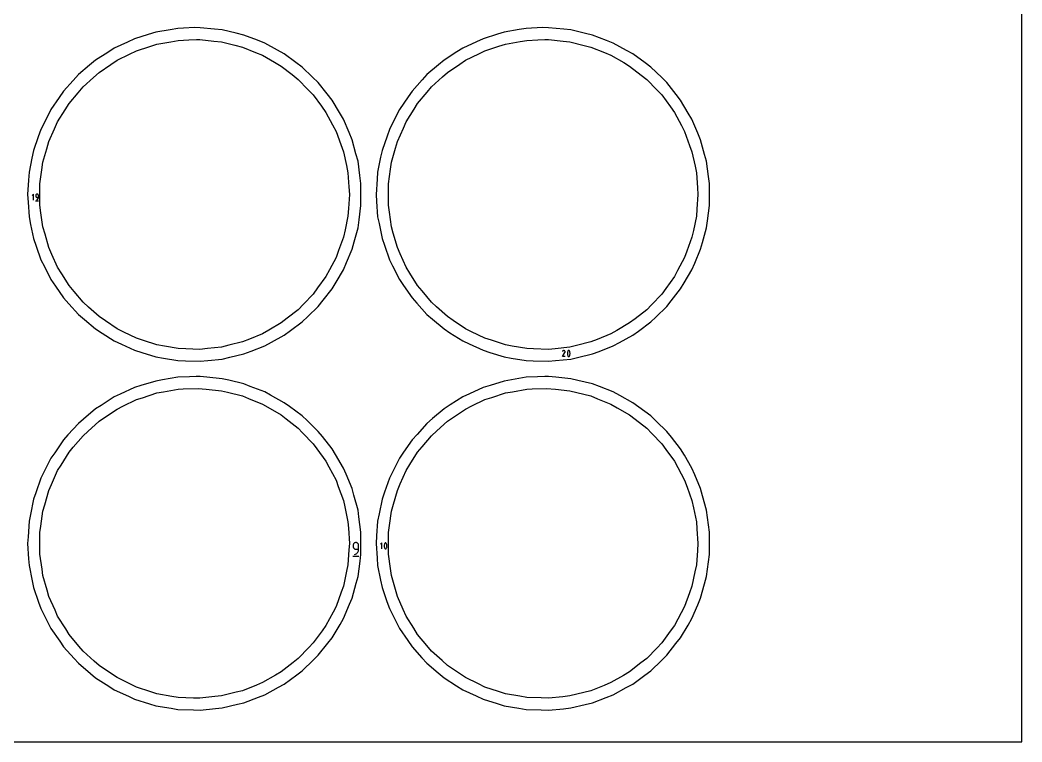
# Model space of a CAD drawing. Extents: x 0 to 800, y 0 to 1000.
# Drawn here: x 589.9 to 800, y 0 to 151.4 of the extents above; entities that cross this region are included whole.
import ezdxf

# ---------------------------------------------------------------- set-up
doc = ezdxf.new("R2010")
doc.units = 0

msp = doc.modelspace()

# ---------------------------------------------------------------- linework, layer by layer
at = {"layer": 'annotation', "color": 1}
for p, q in [((592.673757, 114.896292), (592.393693, 114.616149)), ((592.673757, 113.636518), (592.673757, 114.896292)), ((593.111096, 113.479046), (593.740983, 113.479046)), ((593.150571, 114.666476), (593.146054, 114.616149)), ((593.146054, 114.616149), (593.146054, 114.476078)), ((593.146054, 114.476078), (593.146054, 114.476078)), ((593.146054, 114.476078), (593.150571, 114.425754)), ((593.163589, 114.713856), (593.150571, 114.666476)), ((593.150571, 114.425754), (593.163589, 114.378382)), ((593.184312, 114.757494), (593.163589, 114.713856)), ((593.163589, 114.378382), (593.184312, 114.334754)), ((593.211942, 114.796596), (593.184312, 114.757494)), ((593.184312, 114.334754), (593.211942, 114.295664)), ((593.245682, 114.83037), (593.211942, 114.796596)), ((593.211942, 114.295664), (593.245682, 114.261904)), ((593.284736, 114.85802), (593.245682, 114.83037)), ((593.245682, 114.261904), (593.284736, 114.234266)), ((593.328305, 114.878753), (593.284736, 114.85802)), ((593.284736, 114.234266), (593.328305, 114.213543)), ((593.28581, 113.636518), (593.365809, 113.66633)), ((593.28581, 113.636518), (593.28581, 113.636518)), ((593.375593, 114.891775), (593.328305, 114.878753)), ((593.328305, 114.213543), (593.375593, 114.200528)), ((593.365809, 113.66633), (593.439239, 113.706626)), ((593.425802, 114.896292), (593.375593, 114.891775)), ((593.375593, 114.200528), (593.425802, 114.196014)), ((593.476115, 114.891775), (593.425802, 114.896292)), ((593.425802, 114.896292), (593.425802, 114.896292)), ((593.425802, 114.196014), (593.70555, 114.196014)), ((593.439239, 113.706626), (593.50534, 113.75638)), ((593.523459, 114.878753), (593.476115, 114.891775)), ((593.50534, 113.75638), (593.563354, 113.814564)), ((593.567044, 114.85802), (593.523459, 114.878753)), ((593.563354, 113.814564), (593.612521, 113.880153)), ((593.606084, 114.83037), (593.567044, 114.85802)), ((593.639792, 114.796596), (593.606084, 114.83037)), ((593.612521, 113.880153), (593.652083, 113.952119)), ((593.66738, 114.757494), (593.639792, 114.796596)), ((593.652083, 113.952119), (593.681281, 114.029435)), ((593.688061, 114.713856), (593.66738, 114.757494)), ((593.681281, 114.029435), (593.699356, 114.111076)), ((593.701046, 114.666476), (593.688061, 114.713856)), ((593.699356, 114.111076), (593.70555, 114.196014)), ((593.70555, 114.616149), (593.701046, 114.666476)), ((593.70555, 114.196014), (593.70555, 114.616149)), ((593.70555, 114.616149), (593.70555, 114.616149)), ((703.693088, 81.990932), (703.663935, 81.949592)), ((703.728066, 82.025441), (703.693088, 81.990932)), ((703.767803, 82.052842), (703.728066, 82.025441)), ((703.811237, 82.072861), (703.767803, 82.052842)), ((703.857304, 82.08522), (703.811237, 82.072861)), ((703.90494, 82.089643), (703.857304, 82.08522)), ((703.953081, 82.085854), (703.90494, 82.089643)), ((704.000663, 82.073575), (703.953081, 82.085854)), ((704.046623, 82.052532), (704.000663, 82.073575)), ((704.08773, 82.023343), (704.046623, 82.052532)), ((704.046623, 82.052532), (704.046623, 82.052532)), ((704.122099, 81.988316), (704.08773, 82.023343)), ((704.149426, 81.948524), (704.122099, 81.988316)), ((704.779238, 81.98992), (704.730947, 81.876358)), ((704.7955, 82.016963), (704.779238, 81.98992)), ((704.779238, 81.98992), (704.779238, 81.98992)), ((704.815767, 82.040009), (704.7955, 82.016963)), ((704.839368, 82.058834), (704.815767, 82.040009)), ((704.865631, 82.073215), (704.839368, 82.058834)), ((704.893886, 82.082929), (704.865631, 82.073215)), ((704.923461, 82.087754), (704.893886, 82.082929)), ((704.953686, 82.087466), (704.923461, 82.087754)), ((704.98389, 82.081843), (704.953686, 82.087466)), ((705.013401, 82.07066), (704.98389, 82.081843)), ((705.024699, 82.064724), (705.013401, 82.07066)), ((705.013401, 82.07066), (705.013401, 82.07066)), ((705.03554, 82.057905), (705.024699, 82.064724)), ((705.045871, 82.050257), (705.03554, 82.057905)), ((705.055641, 82.041836), (705.045871, 82.050257)), ((705.064797, 82.032693), (705.055641, 82.041836)), ((705.073285, 82.022884), (705.064797, 82.032693)), ((705.081054, 82.012463), (705.073285, 82.022884)), ((705.08805, 82.001483), (705.081054, 82.012463)), ((705.094221, 81.989999), (705.08805, 82.001483)), ((705.142746, 81.876203), (705.094221, 81.989999)), ((705.094221, 81.989999), (705.094221, 81.989999)), ((703.626409, 80.829889), (704.143401, 81.662181)), ((704.185905, 80.829889), (703.626409, 80.829889)), ((703.663935, 81.949592), (703.627199, 81.879122)), ((704.143401, 81.662181), (704.14402, 81.662946)), ((704.143401, 81.662181), (704.143401, 81.662181)), ((704.14402, 81.662946), (704.144612, 81.663717)), ((704.144612, 81.663717), (704.145183, 81.664501)), ((704.145183, 81.664501), (704.145737, 81.665305)), ((704.145737, 81.665305), (704.146277, 81.666135)), ((704.146277, 81.666135), (704.146807, 81.666997)), ((704.146807, 81.666997), (704.147332, 81.667898)), ((704.147332, 81.667898), (704.147854, 81.668845)), ((704.147854, 81.668845), (704.148379, 81.669844)), ((704.148379, 81.669844), (704.169725, 81.715677)), ((704.148379, 81.669844), (704.148379, 81.669844)), ((704.169405, 81.905042), (704.149426, 81.948524)), ((704.18173, 81.858943), (704.169405, 81.905042)), ((704.169725, 81.715677), (704.182195, 81.763187)), ((704.186095, 81.8113), (704.18173, 81.858943)), ((704.182195, 81.763187), (704.186095, 81.8113)), ((704.670583, 81.640287), (704.65851, 81.519641)), ((704.65851, 81.519641), (704.65851, 81.398496)), ((704.65851, 81.398496), (704.670583, 81.277785)), ((704.694729, 81.759503), (704.670583, 81.640287)), ((704.670583, 81.277785), (704.694729, 81.15844)), ((704.730947, 81.876358), (704.694729, 81.759503)), ((704.694729, 81.15844), (704.730947, 81.041392)), ((704.730947, 81.041392), (704.779238, 80.927573)), ((704.779238, 80.927573), (704.779238, 80.927573)), ((704.779238, 80.927573), (704.785386, 80.916112)), ((704.785386, 80.916112), (704.792331, 80.905186)), ((704.792331, 80.905186), (704.800042, 80.894831)), ((704.800042, 80.894831), (704.80849, 80.885078)), ((704.80849, 80.885078), (704.817647, 80.875961)), ((704.817647, 80.875961), (704.827482, 80.867514)), ((704.827482, 80.867514), (704.837967, 80.859768)), ((704.837967, 80.859768), (704.849072, 80.852758)), ((704.849072, 80.852758), (704.860768, 80.846516)), ((704.860768, 80.846516), (704.860768, 80.846516)), ((704.860768, 80.846516), (704.890047, 80.835571)), ((704.890047, 80.835571), (704.920075, 80.830134)), ((704.920075, 80.830134), (704.950173, 80.829982)), ((704.950173, 80.829982), (704.979662, 80.834893)), ((704.979662, 80.834893), (705.007864, 80.844648)), ((705.007864, 80.844648), (705.0341, 80.859022)), ((705.0341, 80.859022), (705.057691, 80.877796)), ((705.057691, 80.877796), (705.077957, 80.900746)), ((705.077957, 80.900746), (705.094221, 80.927652)), ((705.094221, 80.927652), (705.142746, 81.041237)), ((705.094221, 80.927652), (705.094221, 80.927652)), ((705.17914, 81.759173), (705.142746, 81.876203)), ((705.142746, 81.041237), (705.17914, 81.158109)), ((705.203402, 81.639839), (705.17914, 81.759173)), ((705.17914, 81.158109), (705.203402, 81.277338)), ((705.215534, 81.519134), (705.203402, 81.639839)), ((705.203402, 81.277338), (705.215534, 81.39799)), ((705.215534, 81.39799), (705.215534, 81.519134)), ((659.752431, 41.364315), (659.743398, 41.263662)), ((659.743398, 41.263662), (659.743398, 40.983519)), ((659.743398, 40.983519), (659.743398, 40.983519)), ((659.743398, 40.983519), (659.752431, 40.88287)), ((659.778467, 41.459074), (659.752431, 41.364315)), ((659.752431, 40.88287), (659.778467, 40.788126)), ((659.819913, 41.54635), (659.778467, 41.459074)), ((659.778467, 40.788126), (659.819913, 40.700871)), ((659.875173, 41.624556), (659.819913, 41.54635)), ((659.819913, 40.700871), (659.875173, 40.622691)), ((659.942654, 41.692102), (659.875173, 41.624556)), ((659.875173, 40.622691), (659.942654, 40.55517)), ((660.020761, 41.747403), (659.942654, 41.692102)), ((659.942654, 40.55517), (660.020761, 40.499895)), ((660.107899, 41.788869), (660.020761, 41.747403)), ((660.020761, 40.499895), (660.107899, 40.458449)), ((660.202475, 41.814913), (660.107899, 41.788869)), ((660.107899, 40.458449), (660.202475, 40.43242)), ((660.302893, 41.823948), (660.202475, 41.814913)), ((660.202475, 40.43242), (660.302893, 40.423391)), ((660.40352, 41.814913), (660.302893, 41.823948)), ((660.302893, 41.823948), (660.302893, 41.823948)), ((660.302893, 40.423391), (660.862389, 40.423391)), ((660.498206, 41.788869), (660.40352, 41.814913)), ((660.585377, 41.747403), (660.498206, 41.788869)), ((660.663458, 41.692102), (660.585377, 41.747403)), ((660.730874, 41.624556), (660.663458, 41.692102)), ((660.676331, 39.791668), (660.755455, 39.9356)), ((660.786049, 41.54635), (660.730874, 41.624556)), ((660.755455, 39.9356), (660.813851, 40.090234)), ((660.827411, 41.459074), (660.786049, 41.54635)), ((660.813851, 40.090234), (660.850002, 40.253515)), ((660.853382, 41.364315), (660.827411, 41.459074)), ((660.850002, 40.253515), (660.862389, 40.423391)), ((660.862389, 41.263662), (660.853382, 41.364315)), ((660.862389, 40.423391), (660.862389, 41.263662)), ((660.862389, 41.263662), (660.862389, 41.263662)), ((665.77184, 41.740837), (665.491776, 41.460695)), ((665.77184, 40.481063), (665.77184, 41.740837)), ((666.256384, 41.291451), (666.244311, 41.170804)), ((666.244311, 41.170804), (666.244311, 41.04966)), ((666.244311, 41.04966), (666.256384, 40.928949)), ((666.280529, 41.410667), (666.256384, 41.291451)), ((666.256384, 40.928949), (666.280529, 40.809604)), ((666.316748, 41.527522), (666.280529, 41.410667)), ((666.280529, 40.809604), (666.316748, 40.692556)), ((666.365039, 41.641084), (666.316748, 41.527522)), ((666.316748, 40.692556), (666.365039, 40.578737)), ((666.381301, 41.668127), (666.365039, 41.641084)), ((666.365039, 41.641084), (666.365039, 41.641084)), ((666.365039, 40.578737), (666.365039, 40.578737)), ((666.365039, 40.578737), (666.371187, 40.567275)), ((666.371187, 40.567275), (666.378132, 40.55635)), ((666.378132, 40.55635), (666.385843, 40.545995)), ((666.401568, 41.691172), (666.381301, 41.668127)), ((666.385843, 40.545995), (666.394291, 40.536242)), ((666.394291, 40.536242), (666.403447, 40.527125)), ((666.425168, 41.709997), (666.401568, 41.691172)), ((666.403447, 40.527125), (666.413283, 40.518677)), ((666.413283, 40.518677), (666.423768, 40.510932)), ((666.423768, 40.510932), (666.434873, 40.503922)), ((666.451432, 41.724379), (666.425168, 41.709997)), ((666.434873, 40.503922), (666.446569, 40.49768)), ((666.446569, 40.49768), (666.446569, 40.49768)), ((666.446569, 40.49768), (666.475848, 40.486735)), ((666.479686, 41.734093), (666.451432, 41.724379)), ((666.475848, 40.486735), (666.505876, 40.481297)), ((666.509262, 41.738918), (666.479686, 41.734093)), ((666.505876, 40.481297), (666.535974, 40.481145)), ((666.539487, 41.73863), (666.509262, 41.738918)), ((666.535974, 40.481145), (666.565463, 40.486057)), ((666.569691, 41.733007), (666.539487, 41.73863)), ((666.565463, 40.486057), (666.593665, 40.495811)), ((666.599202, 41.721824), (666.569691, 41.733007)), ((666.593665, 40.495811), (666.619901, 40.510186)), ((666.610499, 41.715888), (666.599202, 41.721824)), ((666.599202, 41.721824), (666.599202, 41.721824)), ((666.62134, 41.709069), (666.610499, 41.715888)), ((666.619901, 40.510186), (666.643491, 40.528959)), ((666.631672, 41.701421), (666.62134, 41.709069)), ((666.641442, 41.692999), (666.631672, 41.701421)), ((666.650598, 41.683857), (666.641442, 41.692999)), ((666.643491, 40.528959), (666.663758, 40.55191)), ((666.659086, 41.674048), (666.650598, 41.683857)), ((666.666855, 41.663627), (666.659086, 41.674048)), ((666.663758, 40.55191), (666.680022, 40.578816)), ((666.673851, 41.652647), (666.666855, 41.663627)), ((666.680022, 41.641163), (666.673851, 41.652647)), ((666.728547, 41.527367), (666.680022, 41.641163)), ((666.680022, 41.641163), (666.680022, 41.641163)), ((666.680022, 40.578816), (666.728547, 40.692401)), ((666.680022, 40.578816), (666.680022, 40.578816)), ((666.764941, 41.410337), (666.728547, 41.527367)), ((666.728547, 40.692401), (666.764941, 40.809273)), ((666.789203, 41.291003), (666.764941, 41.410337)), ((666.764941, 40.809273), (666.789203, 40.928501)), ((666.801334, 41.170298), (666.789203, 41.291003)), ((666.789203, 40.928501), (666.801334, 41.049154)), ((666.801334, 41.049154), (666.801334, 41.170298)), ((659.67348, 38.989456), (660.933255, 38.989456)), ((660.022909, 39.304399), (660.182908, 39.364023)), ((660.022909, 39.304399), (660.022909, 39.304399)), ((660.182908, 39.364023), (660.329767, 39.444615)), ((660.329767, 39.444615), (660.461969, 39.544122)), ((660.461969, 39.544122), (660.577996, 39.660491)), ((660.577996, 39.660491), (660.676331, 39.791668))]:
    msp.add_line(p, q, dxfattribs=at)
at = {"layer": 'boundary', "color": 5}
for p, q in [((621.319542, 149.354477), (618.328566, 148.849964)), ((622.938934, 149.627633), (621.319542, 149.354477)), ((624.169483, 149.689375), (622.938934, 149.627633)), ((626.442276, 149.80341), (624.169483, 149.689375)), ((627.611824, 149.783864), (626.442276, 149.80341)), ((630.6298, 149.480253), (627.611824, 149.783864)), ((632.26381, 149.31587), (630.6298, 149.480253)), ((635.214422, 148.612709), (632.26381, 149.31587)), ((694.577751, 149.381695), (691.425412, 148.849964)), ((696.03578, 149.627633), (694.577751, 149.381695)), ((697.143712, 149.683222), (696.03578, 149.627633)), ((699.539122, 149.80341), (697.143712, 149.683222)), ((700.70867, 149.783864), (699.539122, 149.80341)), ((703.889466, 149.463873), (700.70867, 149.783864)), ((705.360656, 149.31587), (703.889466, 149.463873)), ((708.470454, 148.574774), (705.360656, 149.31587)), ((613.863005, 147.464729), (612.373317, 146.773443)), ((616.760038, 148.3634), (613.863005, 147.464729)), ((618.328566, 148.849964), (616.760038, 148.3634)), ((636.81196, 148.232), (635.214422, 148.612709)), ((639.642495, 147.141835), (636.81196, 148.232)), ((641.175019, 146.551591), (639.642495, 147.141835)), ((686.959851, 147.464729), (685.618602, 146.842326)), ((690.013179, 148.411884), (686.959851, 147.464729)), ((691.425412, 148.849964), (690.013179, 148.411884)), ((709.908806, 148.232), (708.470454, 148.574774)), ((712.892048, 147.083021), (709.908806, 148.232)), ((609.6219, 145.496656), (608.23765, 144.612983)), ((612.373317, 146.773443), (609.6219, 145.496656)), ((643.834993, 145.093881), (641.175019, 146.551591)), ((645.275172, 144.304638), (643.834993, 145.093881)), ((682.718747, 145.496656), (681.472429, 144.701036)), ((685.618602, 146.842326), (682.718747, 145.496656)), ((714.271866, 146.551591), (712.892048, 147.083021)), ((717.075345, 145.015237), (714.271866, 146.551591)), ((718.372018, 144.304638), (717.075345, 145.015237)), ((605.680974, 142.980861), (604.426869, 141.92057)), ((608.23765, 144.612983), (605.680974, 142.980861)), ((647.717141, 142.505392), (645.275172, 144.304638)), ((678.77782, 142.980861), (677.64868, 142.026222)), ((681.472429, 144.701036), (678.77782, 142.980861)), ((720.945731, 142.408323), (718.372018, 144.304638)), ((604.426869, 141.92057), (602.110569, 139.962239)), ((649.039286, 141.531234), (647.717141, 142.505392)), ((651.219622, 139.422564), (649.039286, 141.531234)), ((677.64868, 142.026222), (675.207415, 139.962239)), ((722.136133, 141.531234), (720.945731, 142.408323)), ((724.434097, 139.308801), (722.136133, 141.531234)), ((601.008946, 138.74425), (598.974276, 136.494655)), ((602.110569, 139.962239), (601.008946, 138.74425)), ((652.400112, 138.280875), (651.219622, 139.422564)), ((674.215563, 138.865616), (672.071123, 136.494655)), ((675.207415, 139.962239), (674.215563, 138.865616)), ((725.496959, 138.280875), (724.434097, 139.308801)), ((654.279958, 135.900405), (652.400112, 138.280875)), ((727.478222, 135.771979), (725.496959, 138.280875)), ((598.04486, 135.140704), (596.32825, 132.639992)), ((598.974276, 136.494655), (598.04486, 135.140704)), ((655.297755, 134.611557), (654.279958, 135.900405)), ((656.843532, 132.00177), (655.297755, 134.611557)), ((671.234317, 135.275618), (669.425097, 132.639992)), ((672.071123, 136.494655), (671.234317, 135.275618)), ((728.394602, 134.611557), (727.478222, 135.771979)), ((730.023773, 131.860972), (728.394602, 134.611557)), ((596.32825, 132.639992), (595.58756, 131.17424)), ((669.425097, 132.639992), (668.758212, 131.320294)), ((595.58756, 131.17424), (594.219525, 128.467033)), ((657.680456, 130.588764), (656.843532, 132.00177)), ((658.86459, 127.796229), (657.680456, 130.588764)), ((668.758212, 131.320294), (667.316371, 128.467033)), ((730.777302, 130.588764), (730.023773, 131.860972)), ((732.02532, 127.645572), (730.777302, 130.588764)), ((594.219525, 128.467033), (593.680826, 126.915638)), ((667.316371, 128.467033), (666.831351, 127.070225)), ((593.680826, 126.915638), (592.685864, 124.050249)), ((659.50571, 126.284279), (658.86459, 127.796229)), ((660.307071, 123.358831), (659.50571, 126.284279)), ((666.831351, 127.070225), (665.782711, 124.050249)), ((732.602557, 126.284279), (732.02532, 127.645572)), ((733.447151, 123.201003), (732.602557, 126.284279)), ((592.685864, 124.050249), (592.358751, 122.440893)), ((665.782711, 124.050249), (665.488192, 122.601255)), ((592.358751, 122.440893), (591.75458, 119.468452)), ((660.740949, 121.774918), (660.307071, 123.358831)), ((665.488192, 122.601255), (664.851427, 119.468452)), ((733.837795, 121.774918), (733.447151, 123.201003)), ((661.14523, 118.768762), (660.740949, 121.774918)), ((734.263887, 118.60658), (733.837795, 121.774918)), ((591.644882, 117.829856), (591.442272, 114.803409)), ((591.75458, 119.468452), (591.644882, 117.829856)), ((661.364118, 117.141151), (661.14523, 118.768762)), ((664.752659, 117.993132), (664.539118, 114.803409)), ((664.851427, 119.468452), (664.752659, 117.993132)), ((734.460965, 117.141151), (734.263887, 118.60658)), ((661.364118, 114.107931), (661.364118, 117.141151)), ((734.460965, 113.944289), (734.460965, 117.141151)), ((591.442272, 114.803409), (591.55197, 113.164813)), ((661.364118, 112.465667), (661.364118, 114.107931)), ((664.539118, 114.803409), (664.637886, 113.328089)), ((734.460965, 112.465667), (734.460965, 113.944289)), ((591.55197, 113.164813), (591.75458, 110.138366)), ((660.959837, 109.45951), (661.364118, 112.465667)), ((664.637886, 113.328089), (664.851427, 110.138366)), ((734.034873, 109.297329), (734.460965, 112.465667)), ((591.75458, 110.138366), (592.081694, 108.52901)), ((660.740949, 107.8319), (660.959837, 109.45951)), ((664.851427, 110.138366), (665.145945, 108.689373)), ((733.837795, 107.8319), (734.034873, 109.297329)), ((592.081694, 108.52901), (592.685864, 105.556569)), ((659.939588, 104.906452), (660.740949, 107.8319)), ((665.145945, 108.689373), (665.782711, 105.556569)), ((732.993201, 104.748625), (733.837795, 107.8319)), ((592.685864, 105.556569), (593.224562, 104.005174)), ((665.782711, 105.556569), (666.267731, 104.159761)), ((593.224562, 104.005174), (594.219525, 101.139786)), ((658.321576, 100.530005), (659.50571, 103.322539)), ((659.50571, 103.322539), (659.939588, 104.906452)), ((666.267731, 104.159761), (667.316371, 101.139786)), ((731.354539, 100.379349), (732.602557, 103.322539)), ((732.602557, 103.322539), (732.993201, 104.748625)), ((594.219525, 101.139786), (594.960214, 99.674034)), ((667.316371, 101.139786), (667.983256, 99.820088)), ((594.960214, 99.674034), (596.32825, 96.966827)), ((656.134679, 96.408268), (657.680456, 99.018056)), ((657.680456, 99.018056), (658.321576, 100.530005)), ((667.983256, 99.820088), (669.425097, 96.966827)), ((729.148131, 96.26747), (730.777302, 99.018056)), ((730.777302, 99.018056), (731.354539, 100.379349)), ((596.32825, 96.966827), (597.257667, 95.612877)), ((669.425097, 96.966827), (670.261902, 95.74779)), ((597.257667, 95.612877), (598.974276, 93.112165)), ((653.417909, 92.614792), (655.297755, 94.995262)), ((655.297755, 94.995262), (656.134679, 96.408268)), ((670.261902, 95.74779), (672.071123, 93.112165)), ((726.413338, 92.486366), (728.394602, 94.995262)), ((728.394602, 94.995262), (729.148131, 96.26747)), ((598.974276, 93.112165), (600.075899, 91.894175)), ((652.400112, 91.325944), (653.417909, 92.614792)), ((672.071123, 93.112165), (673.062975, 92.015541)), ((725.496959, 91.325944), (726.413338, 92.486366)), ((600.075899, 91.894175), (602.110569, 89.64458)), ((650.219776, 89.217272), (652.400112, 91.325944)), ((673.062975, 92.015541), (675.207415, 89.64458)), ((723.198994, 89.103509), (725.496959, 91.325944)), ((602.110569, 89.64458), (603.364674, 88.584289)), ((603.364674, 88.584289), (605.680974, 86.625958)), ((649.039286, 88.075582), (650.219776, 89.217272)), ((675.207415, 89.64458), (676.336556, 88.689941)), ((676.336556, 88.689941), (678.77782, 86.625958)), ((722.136133, 88.075582), (723.198994, 89.103509)), ((605.680974, 86.625958), (607.065224, 85.742285)), ((645.275172, 85.302181), (646.597317, 86.276338)), ((646.597317, 86.276338), (649.039286, 88.075582)), ((678.77782, 86.625958), (680.024138, 85.830338)), ((718.372018, 85.302181), (719.562419, 86.179269)), ((719.562419, 86.179269), (722.136133, 88.075582)), ((607.065224, 85.742285), (609.6219, 84.110163)), ((609.6219, 84.110163), (611.111588, 83.418877)), ((642.615198, 83.84447), (645.275172, 85.302181)), ((680.024138, 85.830338), (682.718747, 84.110163)), ((682.718747, 84.110163), (684.059996, 83.48776)), ((715.568539, 83.765827), (718.372018, 85.302181)), ((611.111588, 83.418877), (613.863005, 82.14209)), ((613.863005, 82.14209), (615.431533, 81.655526)), ((636.81196, 81.374819), (638.344484, 81.965063)), ((638.344484, 81.965063), (641.175019, 83.055228)), ((641.175019, 83.055228), (642.615198, 83.84447)), ((684.059996, 83.48776), (686.959851, 82.14209)), ((686.959851, 82.14209), (688.372085, 81.70401)), ((711.288624, 81.906248), (714.271866, 83.055228)), ((714.271866, 83.055228), (715.568539, 83.765827)), ((615.431533, 81.655526), (618.328566, 80.756855)), ((618.328566, 80.756855), (619.947958, 80.483699)), ((619.947958, 80.483699), (622.938934, 79.979186)), ((622.938934, 79.979186), (624.580286, 79.92431)), ((624.580286, 79.92431), (627.611824, 79.822955)), ((627.611824, 79.822955), (629.245834, 79.987338)), ((629.245834, 79.987338), (632.26381, 80.29095)), ((632.26381, 80.29095), (633.861347, 80.671659)), ((633.861347, 80.671659), (636.81196, 81.374819)), ((688.372085, 81.70401), (691.425412, 80.756855)), ((691.425412, 80.756855), (692.883441, 80.510917)), ((692.883441, 80.510917), (696.03578, 79.979186)), ((696.03578, 79.979186), (697.513582, 79.929778)), ((697.513582, 79.929778), (700.70867, 79.822955)), ((700.70867, 79.822955), (702.179861, 79.970958)), ((702.179861, 79.970958), (705.360656, 80.29095)), ((705.360656, 80.29095), (706.799009, 80.633723)), ((706.799009, 80.633723), (709.908806, 81.374819)), ((709.908806, 81.374819), (711.288624, 81.906248)), ((618.328566, 75.694509), (615.197091, 74.723113)), ((619.705913, 75.926838), (618.328566, 75.694509)), ((622.938934, 76.472178), (619.705913, 75.926838)), ((625.395652, 76.595442), (622.938934, 76.472178)), ((626.791678, 76.642116), (625.395652, 76.595442)), ((627.611824, 76.62841), (626.791678, 76.642116)), ((629.001605, 76.488596), (627.611824, 76.62841)), ((632.26381, 76.160415), (629.001605, 76.488596)), ((633.622569, 75.836609), (632.26381, 76.160415)), ((636.81196, 75.076545), (633.622569, 75.836609)), ((691.425412, 75.694509), (688.450232, 74.771597)), ((692.964123, 75.954056), (691.425412, 75.694509)), ((696.03578, 76.472178), (692.964123, 75.954056)), ((698.369882, 76.589289), (696.03578, 76.472178)), ((699.929459, 76.641432), (698.369882, 76.589289)), ((700.70867, 76.62841), (699.929459, 76.641432)), ((702.261271, 76.472216), (700.70867, 76.62841)), ((705.360656, 76.160415), (702.261271, 76.472216)), ((706.878601, 75.798673), (705.360656, 76.160415)), ((709.908806, 75.076545), (706.878601, 75.798673)), ((613.863005, 74.309274), (610.88893, 72.929163)), ((615.197091, 74.723113), (613.863005, 74.309274)), ((638.115424, 74.574523), (636.81196, 75.076545)), ((641.175019, 73.396137), (638.115424, 74.574523)), ((686.959851, 74.309274), (684.134215, 72.998046)), ((688.450232, 74.771597), (686.959851, 74.309274)), ((711.364977, 74.515709), (709.908806, 75.076545)), ((714.271866, 73.396137), (711.364977, 74.515709)), ((609.6219, 72.341202), (606.858326, 70.577)), ((610.88893, 72.929163), (609.6219, 72.341202)), ((642.39994, 72.724859), (641.175019, 73.396137)), ((645.275172, 71.149184), (642.39994, 72.724859)), ((682.718747, 72.341202), (680.093105, 70.665053)), ((684.134215, 72.998046), (682.718747, 72.341202)), ((715.640292, 72.646216), (714.271866, 73.396137)), ((718.372018, 71.149184), (715.640292, 72.646216)), ((605.680974, 69.825406), (603.177227, 67.708598)), ((606.858326, 70.577), (605.680974, 69.825406)), ((646.399701, 70.320629), (645.275172, 71.149184)), ((649.039286, 68.375779), (646.399701, 70.320629)), ((678.77782, 69.825406), (676.399038, 67.814249)), ((680.093105, 70.665053), (678.77782, 69.825406)), ((719.628291, 70.22356), (718.372018, 71.149184)), ((722.136133, 68.375779), (719.628291, 70.22356)), ((603.177227, 67.708598), (602.110569, 66.806784)), ((650.043333, 67.404734), (649.039286, 68.375779)), ((652.400112, 65.12542), (650.043333, 67.404734)), ((676.399038, 67.814249), (675.207415, 66.806784)), ((723.257808, 67.290972), (722.136133, 68.375779)), ((725.496959, 65.12542), (723.257808, 67.290972)), ((602.110569, 66.806784), (599.911244, 64.375141)), ((675.207415, 66.806784), (673.11786, 64.496506)), ((598.974276, 63.3392), (597.11875, 60.636118)), ((599.911244, 64.375141), (598.974276, 63.3392)), ((653.265783, 64.029212), (652.400112, 65.12542)), ((655.297755, 61.456103), (653.265783, 64.029212)), ((672.071123, 63.3392), (670.308208, 60.771031)), ((673.11786, 64.496506), (672.071123, 63.3392)), ((726.464047, 63.900786), (725.496959, 65.12542)), ((728.394602, 61.456103), (726.464047, 63.900786)), ((656.009587, 60.254293), (655.297755, 61.456103)), ((729.189828, 60.113495), (728.394602, 61.456103)), ((596.32825, 59.484537), (594.849506, 56.55825)), ((597.11875, 60.636118), (596.32825, 59.484537)), ((657.680456, 57.433309), (656.009587, 60.254293)), ((669.425097, 59.484537), (668.020158, 56.704303)), ((670.308208, 60.771031), (669.425097, 59.484537)), ((730.777302, 57.433309), (729.189828, 60.113495)), ((658.22575, 56.147344), (657.680456, 57.433309)), ((731.386481, 55.996687), (730.777302, 57.433309)), ((594.219525, 55.311578), (593.144045, 52.214308)), ((594.849506, 56.55825), (594.219525, 55.311578)), ((659.50571, 53.128824), (658.22575, 56.147344)), ((667.316371, 55.311578), (666.29457, 52.368896)), ((668.020158, 56.704303), (667.316371, 55.311578)), ((732.602557, 53.128824), (731.386481, 55.996687)), ((659.874738, 51.781653), (659.50571, 53.128824)), ((733.014818, 51.623825), (732.602557, 53.128824)), ((592.685864, 50.894794), (592.032801, 47.681809)), ((593.144045, 52.214308), (592.685864, 50.894794)), ((660.740949, 48.619463), (659.874738, 51.781653)), ((665.782711, 50.894794), (665.162243, 47.842172)), ((666.29457, 52.368896), (665.782711, 50.894794)), ((733.837795, 48.619463), (733.014818, 51.623825)), ((660.927121, 47.235125), (660.740949, 48.619463)), ((734.045778, 47.072944), (733.837795, 48.619463)), ((591.75458, 46.312997), (591.535574, 43.041636)), ((592.032801, 47.681809), (591.75458, 46.312997)), ((661.364118, 43.985696), (660.927121, 47.235125)), ((664.851427, 46.312997), (664.643351, 43.204912)), ((665.162243, 47.842172), (664.851427, 46.312997)), ((734.460965, 43.985696), (734.045778, 47.072944)), ((591.535574, 43.041636), (591.442272, 41.647954)), ((661.364118, 42.588895), (661.364118, 43.985696)), ((661.364118, 39.310212), (661.364118, 42.588895)), ((664.643351, 43.204912), (664.539118, 41.647954)), ((734.460965, 42.425254), (734.460965, 43.985696)), ((734.460965, 39.310212), (734.460965, 42.425254)), ((591.442272, 41.647954), (591.661278, 38.376593)), ((664.539118, 41.647954), (664.747194, 38.539869)), ((591.661278, 38.376593), (591.75458, 36.982911)), ((660.740949, 34.676445), (661.177946, 37.925874)), ((661.177946, 37.925874), (661.364118, 39.310212)), ((664.747194, 38.539869), (664.851427, 36.982911)), ((734.252982, 37.763692), (734.460965, 39.310212)), ((591.75458, 36.982911), (592.407643, 33.769926)), ((664.851427, 36.982911), (665.471894, 33.930289)), ((733.837795, 34.676445), (734.252982, 37.763692)), ((592.407643, 33.769926), (592.685864, 32.401114)), ((660.371921, 33.329274), (660.740949, 34.676445)), ((665.471894, 33.930289), (665.782711, 32.401114)), ((733.425535, 33.171446), (733.837795, 34.676445)), ((592.685864, 32.401114), (593.761344, 29.303845)), ((659.50571, 30.167085), (660.371921, 33.329274)), ((665.782711, 32.401114), (666.804512, 29.458433)), ((732.602557, 30.167085), (733.425535, 33.171446)), ((658.960416, 28.88112), (659.50571, 30.167085)), ((666.804512, 29.458433), (667.316371, 27.984331)), ((731.993378, 28.730463), (732.602557, 30.167085)), ((593.761344, 29.303845), (594.219525, 27.984331)), ((594.219525, 27.984331), (595.698268, 25.058044)), ((657.680456, 25.862601), (658.960416, 28.88112)), ((667.316371, 27.984331), (668.721309, 25.204097)), ((730.777302, 25.862601), (731.993378, 28.730463)), ((656.968624, 24.660791), (657.680456, 25.862601)), ((729.982076, 24.519993), (730.777302, 25.862601)), ((595.698268, 25.058044), (596.32825, 23.811372)), ((596.32825, 23.811372), (598.183776, 21.10829)), ((655.297755, 21.839807), (656.968624, 24.660791)), ((668.721309, 25.204097), (669.425097, 23.811372)), ((669.425097, 23.811372), (671.188012, 21.243203)), ((728.394602, 21.839807), (729.982076, 24.519993)), ((598.183776, 21.10829), (598.974276, 19.95671)), ((654.432084, 20.743598), (655.297755, 21.839807)), ((671.188012, 21.243203), (672.071123, 19.95671)), ((727.427513, 20.615172), (728.394602, 21.839807)), ((598.974276, 19.95671), (601.173602, 17.525066)), ((652.400112, 18.170489), (654.432084, 20.743598)), ((672.071123, 19.95671), (674.160678, 17.646432)), ((725.496959, 18.170489), (727.427513, 20.615172)), ((601.173602, 17.525066), (602.110569, 16.489125)), ((649.039286, 14.920127), (651.396065, 17.199444)), ((651.396065, 17.199444), (652.400112, 18.170489)), ((674.160678, 17.646432), (675.207415, 16.489125)), ((722.136133, 14.920127), (724.375283, 17.085681)), ((724.375283, 17.085681), (725.496959, 18.170489)), ((602.110569, 16.489125), (604.614315, 14.372317)), ((647.914757, 14.091574), (649.039286, 14.920127)), ((675.207415, 16.489125), (677.586198, 14.477969)), ((720.879859, 13.994505), (722.136133, 14.920127)), ((604.614315, 14.372317), (605.680974, 13.470503)), ((605.680974, 13.470503), (608.444549, 11.706302)), ((645.275172, 12.146726), (647.914757, 14.091574)), ((677.586198, 14.477969), (678.77782, 13.470503)), ((678.77782, 13.470503), (681.403463, 11.794355)), ((718.372018, 12.146726), (720.879859, 13.994505)), ((608.444549, 11.706302), (609.6219, 10.954708)), ((609.6219, 10.954708), (612.595975, 9.574597)), ((641.175019, 9.899773), (644.050251, 11.475449)), ((644.050251, 11.475449), (645.275172, 12.146726)), ((681.403463, 11.794355), (682.718747, 10.954708)), ((682.718747, 10.954708), (685.544383, 9.64348)), ((714.271866, 9.899773), (717.003592, 11.396805)), ((717.003592, 11.396805), (718.372018, 12.146726)), ((612.595975, 9.574597), (613.863005, 8.986635)), ((613.863005, 8.986635), (616.99448, 8.015239)), ((636.81196, 8.219365), (639.871555, 9.397751)), ((639.871555, 9.397751), (641.175019, 9.899773)), ((685.544383, 9.64348), (686.959851, 8.986635)), ((686.959851, 8.986635), (689.935031, 8.063722)), ((709.908806, 8.219365), (712.815694, 9.338937)), ((712.815694, 9.338937), (714.271866, 9.899773)), ((616.99448, 8.015239), (618.328566, 7.6014)), ((618.328566, 7.6014), (621.561586, 7.05606)), ((621.561586, 7.05606), (622.938934, 6.823731)), ((622.938934, 6.823731), (626.215798, 6.714174)), ((626.215798, 6.714174), (627.611824, 6.6675)), ((627.611824, 6.6675), (630.874029, 6.995681)), ((630.874029, 6.995681), (632.26381, 7.135495)), ((632.26381, 7.135495), (635.4532, 7.895558)), ((635.4532, 7.895558), (636.81196, 8.219365)), ((689.935031, 8.063722), (691.425412, 7.6014)), ((691.425412, 7.6014), (694.49707, 7.083278)), ((694.49707, 7.083278), (696.03578, 6.823731)), ((696.03578, 6.823731), (699.149093, 6.719642)), ((699.149093, 6.719642), (700.70867, 6.6675)), ((700.70867, 6.6675), (703.808056, 6.979302)), ((703.808056, 6.979302), (705.360656, 7.135495)), ((705.360656, 7.135495), (708.390861, 7.857623)), ((708.390861, 7.857623), (709.908806, 8.219365))]:
    msp.add_line(p, q, dxfattribs=at)
at = {"layer": 'frame', "color": 5}
for p, q in [((800, 0), (800, 1000)), ((0, 0), (800, 0))]:
    msp.add_line(p, q, dxfattribs=at)
at = {"layer": 'hole', "color": 5}
for p, q in [((621.476675, 146.848813), (623.045096, 147.125369)), ((623.045096, 147.125369), (625.249016, 147.240872)), ((625.249016, 147.240872), (626.840685, 147.296454)), ((626.840685, 147.296454), (627.576538, 147.283611)), ((627.576538, 147.283611), (630.501957, 146.976136)), ((694.729806, 146.87637), (696.141943, 147.125369)), ((696.141943, 147.125369), (698.464764, 147.247103)), ((698.464764, 147.247103), (699.897833, 147.297147)), ((699.897833, 147.297147), (700.673384, 147.283611)), ((700.673384, 147.283611), (703.756629, 146.959547)), ((614.267553, 144.936883), (617.06515, 145.845871)), ((617.06515, 145.845871), (618.579841, 146.33802)), ((618.579841, 146.33802), (621.476675, 146.848813)), ((630.501957, 146.976136), (632.085854, 146.809661)), ((632.085854, 146.809661), (634.940024, 146.098036)), ((634.940024, 146.098036), (636.485345, 145.712744)), ((636.485345, 145.712744), (639.212706, 144.610824)), ((687.3644, 144.936883), (690.312926, 145.89491)), ((690.312926, 145.89491), (691.676687, 146.33802)), ((691.676687, 146.33802), (694.729806, 146.87637)), ((703.756629, 146.959547), (705.1827, 146.809661)), ((705.1827, 146.809661), (708.190853, 146.059644)), ((708.190853, 146.059644), (709.582192, 145.712744)), ((709.582192, 145.712744), (712.456694, 144.551375)), ((608.871924, 142.058648), (610.192273, 142.949234)), ((610.192273, 142.949234), (612.836111, 144.238721)), ((612.836111, 144.238721), (614.267553, 144.936883)), ((639.212706, 144.610824), (640.68937, 144.014216)), ((640.68937, 144.014216), (643.236816, 142.543444)), ((682.100335, 142.14739), (683.28912, 142.949234)), ((683.28912, 142.949234), (686.075592, 144.308289)), ((686.075592, 144.308289), (687.3644, 144.936883)), ((712.456694, 144.551375), (713.786217, 144.014216)), ((713.786217, 144.014216), (716.471097, 142.464096)), ((606.43327, 140.413757), (608.871924, 142.058648)), ((643.236816, 142.543444), (644.616068, 141.747131)), ((644.616068, 141.747131), (646.934027, 139.936135)), ((679.530117, 140.413757), (682.100335, 142.14739)), ((716.471097, 142.464096), (717.712915, 141.747131)), ((717.712915, 141.747131), (720.155927, 139.838432)), ((603.063748, 137.379805), (605.249725, 139.348082)), ((605.249725, 139.348082), (606.43327, 140.413757)), ((646.934027, 139.936135), (648.189029, 138.955616)), ((648.189029, 138.955616), (650.232409, 136.839646)), ((676.160594, 137.379805), (678.464505, 139.45427)), ((678.464505, 139.45427), (679.530117, 140.413757)), ((720.155927, 139.838432), (721.285876, 138.955616)), ((721.285876, 138.955616), (723.439495, 136.72549)), ((602.040015, 136.159782), (603.063748, 137.379805)), ((650.232409, 136.839646), (651.338747, 135.694006)), ((675.23887, 136.28135), (676.160594, 137.379805)), ((723.439495, 136.72549), (724.435594, 135.694006)), ((600.149205, 133.90643), (602.040015, 136.159782)), ((651.338747, 135.694006), (653.067731, 133.314248)), ((673.246051, 133.90643), (675.23887, 136.28135)), ((724.435594, 135.694006), (726.257856, 133.18586)), ((597.746478, 130.061236), (599.305247, 132.555805)), ((599.305247, 132.555805), (600.149205, 133.90643)), ((653.067731, 133.314248), (654.003848, 132.025785)), ((670.843324, 130.061236), (672.486189, 132.690387)), ((672.486189, 132.690387), (673.246051, 133.90643)), ((726.257856, 133.18586), (727.100694, 132.025785)), ((654.003848, 132.025785), (655.384803, 129.428556)), ((727.100694, 132.025785), (728.556152, 129.288436)), ((595.902262, 125.919064), (597.098697, 128.606298)), ((597.098697, 128.606298), (597.746478, 130.061236)), ((655.384803, 129.428556), (656.132488, 128.022349)), ((668.999108, 125.919064), (670.260091, 128.751274)), ((670.260091, 128.751274), (670.843324, 130.061236)), ((728.556152, 129.288436), (729.229334, 128.022349)), ((656.132488, 128.022349), (657.138563, 125.258202)), ((729.229334, 128.022349), (730.289687, 125.109077)), ((594.652492, 121.560539), (595.46328, 124.388132)), ((595.46328, 124.388132), (595.902262, 125.919064)), ((657.138563, 125.258202), (657.683278, 123.761622)), ((667.749339, 121.560539), (668.603869, 124.54068)), ((668.603869, 124.54068), (668.999108, 125.919064)), ((730.289687, 125.109077), (730.780124, 123.761622)), ((657.683278, 123.761622), (658.294871, 120.884359)), ((730.780124, 123.761622), (731.424713, 120.729131)), ((594.021426, 117.070494), (594.43083, 119.983411)), ((594.43083, 119.983411), (594.652492, 121.560539)), ((658.294871, 120.884359), (658.626004, 119.326534)), ((667.118273, 117.070494), (667.549764, 120.140562)), ((667.549764, 120.140562), (667.749339, 121.560539)), ((731.424713, 120.729131), (731.72285, 119.326534)), ((658.626004, 119.326534), (658.831187, 116.392157)), ((731.72285, 119.326534), (731.939103, 116.233847)), ((594.021426, 115.477867), (594.021426, 117.070494)), ((658.831187, 116.392157), (658.942279, 114.803409)), ((667.118273, 115.636563), (667.118273, 117.070494)), ((667.118273, 112.536324), (667.118273, 115.636563)), ((731.939103, 116.233847), (732.039125, 114.803409)), ((594.021426, 112.536324), (594.021426, 115.477867)), ((658.942279, 114.803409), (658.737096, 111.869031)), ((732.039125, 114.803409), (731.822872, 111.710722)), ((594.243088, 110.959196), (594.021426, 112.536324)), ((658.737096, 111.869031), (658.626004, 110.280283)), ((667.317847, 111.116347), (667.118273, 112.536324)), ((731.822872, 111.710722), (731.722851, 110.280283)), ((594.652492, 108.046279), (594.243088, 110.959196)), ((658.626004, 110.280283), (658.01441, 107.40302)), ((667.749339, 108.046279), (667.317847, 111.116347)), ((731.722851, 110.280283), (731.078261, 107.247792)), ((595.091474, 106.515348), (594.652492, 108.046279)), ((658.01441, 107.40302), (657.683278, 105.845195)), ((668.144578, 106.667896), (667.749339, 108.046279)), ((731.078261, 107.247792), (730.780124, 105.845195)), ((595.902262, 103.687755), (595.091474, 106.515348)), ((657.683278, 105.845195), (656.677203, 103.081049)), ((668.999108, 103.687755), (668.144578, 106.667896)), ((730.780124, 105.845195), (729.719772, 102.931923)), ((596.550043, 102.232818), (595.902262, 103.687755)), ((656.677203, 103.081049), (656.132488, 101.584469)), ((669.582341, 102.377794), (668.999108, 103.687755)), ((597.746478, 99.545584), (596.550043, 102.232818)), ((656.132488, 101.584469), (654.751533, 98.98724)), ((670.843324, 99.545584), (669.582341, 102.377794)), ((729.229335, 101.584469), (727.773877, 98.84712)), ((729.719772, 102.931923), (729.229335, 101.584469)), ((598.590435, 98.194959), (597.746478, 99.545584)), ((654.751533, 98.98724), (654.003848, 97.581034)), ((671.603186, 98.32954), (670.843324, 99.545584)), ((727.773877, 98.84712), (727.100694, 97.581034)), ((600.149205, 95.700388), (598.590435, 98.194959)), ((654.003848, 97.581034), (652.274864, 95.201276)), ((673.246051, 95.700388), (671.603186, 98.32954)), ((727.100694, 97.581034), (725.278432, 95.072888)), ((601.172938, 94.480365), (600.149205, 95.700388)), ((652.274864, 95.201276), (651.338748, 93.912814)), ((674.167775, 94.601933), (673.246051, 95.700388)), ((676.160594, 92.227014), (674.167775, 94.601933)), ((725.278432, 95.072888), (724.435594, 93.912814)), ((603.063748, 92.227014), (601.172938, 94.480365)), ((651.338748, 93.912814), (649.295368, 91.796844)), ((724.435594, 93.912814), (722.281974, 91.682687)), ((604.247292, 91.161338), (603.063748, 92.227014)), ((606.43327, 89.193062), (604.247292, 91.161338)), ((648.189029, 90.651203), (645.871071, 88.840208)), ((649.295368, 91.796844), (648.189029, 90.651203)), ((677.226206, 91.267527), (676.160594, 92.227014)), ((679.530117, 89.193062), (677.226206, 91.267527)), ((721.285876, 90.651203), (718.842864, 88.742505)), ((722.281974, 91.682687), (721.285876, 90.651203)), ((607.75362, 88.302476), (606.43327, 89.193062)), ((610.192273, 86.657585), (607.75362, 88.302476)), ((645.871071, 88.840208), (644.616069, 87.859689)), ((680.718901, 88.391217), (679.530117, 89.193062)), ((683.28912, 86.657585), (680.718901, 88.391217)), ((718.842864, 88.742505), (717.712915, 87.859689)), ((611.623715, 85.959424), (610.192273, 86.657585)), ((642.068623, 86.388917), (640.68937, 85.592603)), ((644.616069, 87.859689), (642.068623, 86.388917)), ((684.577927, 86.028991), (683.28912, 86.657585)), ((715.028035, 86.309569), (713.786217, 85.592603)), ((717.712915, 87.859689), (715.028035, 86.309569)), ((614.267553, 84.669937), (611.623715, 85.959424)), ((615.782244, 84.177787), (614.267553, 84.669937)), ((618.579841, 83.268799), (615.782244, 84.177787)), ((637.962009, 84.490683), (636.485345, 83.894076)), ((640.68937, 85.592603), (637.962009, 84.490683)), ((687.3644, 84.669937), (684.577927, 86.028991)), ((688.72816, 84.226827), (687.3644, 84.669937)), ((691.676687, 83.268799), (688.72816, 84.226827)), ((710.911714, 84.431235), (709.582192, 83.894076)), ((713.786217, 85.592603), (710.911714, 84.431235)), ((620.148262, 82.992243), (618.579841, 83.268799)), ((623.045097, 82.48145), (620.148262, 82.992243)), ((624.636765, 82.425867), (623.045097, 82.48145)), ((627.576538, 82.323208), (624.636765, 82.425867)), ((629.160435, 82.489683), (627.576538, 82.323208)), ((632.085854, 82.797159), (629.160435, 82.489683)), ((633.631175, 83.182451), (632.085854, 82.797159)), ((636.485345, 83.894076), (633.631175, 83.182451)), ((693.088824, 83.0198), (691.676687, 83.268799)), ((696.141943, 82.48145), (693.088824, 83.0198)), ((697.575011, 82.431406), (696.141943, 82.48145)), ((700.673384, 82.323208), (697.575011, 82.431406)), ((702.099456, 82.473095), (700.673384, 82.323208)), ((705.1827, 82.797159), (702.099456, 82.473095)), ((706.574039, 83.144059), (705.1827, 82.797159)), ((709.582192, 83.894076), (706.574039, 83.144059)), ((619.913836, 73.417786), (623.045096, 73.969915)), ((623.045096, 73.969915), (624.060004, 74.023104)), ((624.060004, 74.023104), (627.237677, 74.134071)), ((627.237677, 74.134071), (628.923696, 73.986564)), ((628.923696, 73.986564), (632.085854, 73.654206)), ((632.085854, 73.654206), (633.400202, 73.326502)), ((693.166966, 73.445343), (696.141943, 73.969915)), ((696.141943, 73.969915), (697.275752, 74.029335)), ((697.275752, 74.029335), (700.294824, 74.134763)), ((700.294824, 74.134763), (702.178369, 73.969975)), ((702.178369, 73.969975), (705.1827, 73.654206)), ((705.1827, 73.654206), (706.651031, 73.28811)), ((611.409763, 70.387589), (614.267553, 71.781428)), ((614.267553, 71.781428), (615.555849, 72.200018)), ((615.555849, 72.200018), (618.579841, 73.182565)), ((618.579841, 73.182565), (619.913836, 73.417786)), ((633.400202, 73.326502), (636.485345, 72.557289)), ((636.485345, 72.557289), (637.741298, 72.049854)), ((637.741298, 72.049854), (640.68937, 70.858761)), ((684.649244, 70.457157), (687.3644, 71.781428)), ((687.3644, 71.781428), (688.803625, 72.249057)), ((688.803625, 72.249057), (691.676687, 73.182565)), ((691.676687, 73.182565), (693.166966, 73.445343)), ((706.651031, 73.28811), (709.582192, 72.557289)), ((709.582192, 72.557289), (710.985285, 71.990405)), ((710.985285, 71.990405), (713.786217, 70.858761)), ((607.556272, 68.015776), (610.192273, 69.793779)), ((610.192273, 69.793779), (611.409763, 70.387589)), ((640.68937, 70.858761), (641.862471, 70.181469)), ((641.862471, 70.181469), (644.616068, 68.591676)), ((680.784684, 68.104518), (683.28912, 69.793779)), ((683.28912, 69.793779), (684.649244, 70.457157)), ((713.786217, 70.858761), (715.096752, 70.102121)), ((715.096752, 70.102121), (717.712915, 68.591676)), ((604.070393, 65.130744), (606.43327, 67.258303)), ((606.43327, 67.258303), (607.556272, 68.015776)), ((644.616068, 68.591676), (645.68349, 67.757711)), ((645.68349, 67.757711), (648.189029, 65.800161)), ((677.285172, 65.236932), (679.530117, 67.258303)), ((679.530117, 67.258303), (680.784684, 68.104518)), ((717.712915, 68.591676), (718.905391, 67.660008)), ((718.905391, 67.660008), (721.285876, 65.800161)), ((648.189029, 65.800161), (649.130007, 64.825755)), ((676.160594, 64.224351), (677.285172, 65.236932)), ((721.285876, 65.800161), (722.337094, 64.711599)), ((601.019924, 61.788646), (603.063748, 64.224351)), ((603.063748, 64.224351), (604.070393, 65.130744)), ((649.130007, 64.825755), (651.338747, 62.538551)), ((674.21878, 61.910214), (676.160594, 64.224351)), ((722.337094, 64.711599), (724.435594, 62.538551)), ((600.149205, 60.750975), (601.019924, 61.788646)), ((651.338747, 62.538551), (652.134946, 61.44267)), ((652.134946, 61.44267), (654.003848, 58.870331)), ((673.246051, 60.750975), (674.21878, 61.910214)), ((724.435594, 62.538551), (725.325071, 61.314282)), ((725.325071, 61.314282), (727.100694, 58.870331)), ((598.464292, 58.054533), (600.149205, 60.750975)), ((654.003848, 58.870331), (654.639779, 57.674304)), ((671.645234, 58.189114), (673.246051, 60.750975)), ((727.100694, 58.870331), (727.811128, 57.534184)), ((596.453221, 54.001083), (597.746478, 56.905781)), ((597.746478, 56.905781), (598.464292, 58.054533)), ((654.639779, 57.674304), (656.132488, 54.866894)), ((669.614615, 54.146059), (670.843324, 56.905781)), ((670.843324, 56.905781), (671.645234, 58.189114)), ((727.811128, 57.534184), (729.229334, 54.866894)), ((656.132488, 54.866894), (656.595786, 53.594002)), ((729.229334, 54.866894), (729.746911, 53.444877)), ((595.025861, 49.707193), (595.902262, 52.763609)), ((595.902262, 52.763609), (596.453221, 54.001083)), ((656.595786, 53.594002), (657.683278, 50.606168)), ((668.166449, 49.859742), (668.999108, 52.763609)), ((668.999108, 52.763609), (669.614615, 54.146059)), ((729.746911, 53.444877), (730.780124, 50.606168)), ((657.683278, 50.606168), (657.964917, 49.281185)), ((730.780124, 50.606168), (731.094759, 49.125957)), ((594.209957, 45.25644), (594.652492, 48.405084)), ((594.652492, 48.405084), (595.025861, 49.707193)), ((657.964917, 49.281185), (658.626004, 46.171079)), ((667.328891, 45.413592), (667.749339, 48.405084)), ((667.749339, 48.405084), (668.166449, 49.859742)), ((731.094759, 49.125957), (731.72285, 46.171079)), ((594.021426, 43.915039), (594.209957, 45.25644)), ((658.626004, 46.171079), (658.720491, 44.819796)), ((658.720491, 44.819796), (658.942279, 41.647954)), ((667.118273, 43.915039), (667.328891, 45.413592)), ((731.72285, 46.171079), (731.828407, 44.661487)), ((731.828407, 44.661487), (732.039125, 41.647954)), ((594.021426, 40.735452), (594.021426, 43.915039)), ((667.118273, 40.894148), (667.118273, 43.915039)), ((594.021426, 39.380869), (594.021426, 40.735452)), ((658.847792, 40.29667), (658.626004, 37.124829)), ((658.942279, 41.647954), (658.847792, 40.29667)), ((667.118273, 39.380869), (667.118273, 40.894148)), ((731.933569, 40.138361), (731.722851, 37.124829)), ((732.039125, 41.647954), (731.933569, 40.138361)), ((594.463961, 36.232225), (594.021426, 39.380869)), ((667.538721, 36.389377), (667.118273, 39.380869)), ((594.652492, 34.890824), (594.463961, 36.232225)), ((658.344364, 35.799846), (657.683278, 32.689741)), ((658.626004, 37.124829), (658.344364, 35.799846)), ((667.749339, 34.890824), (667.538721, 36.389377)), ((731.722851, 37.124829), (731.408216, 35.644618)), ((595.528893, 31.834409), (594.652492, 34.890824)), ((668.581998, 31.986958), (667.749339, 34.890824)), ((731.408216, 35.644618), (730.780124, 32.689741)), ((595.902262, 30.532301), (595.528893, 31.834409)), ((657.683278, 32.689741), (657.219979, 31.416848)), ((668.999108, 30.532301), (668.581998, 31.986958)), ((730.780124, 32.689741), (730.262548, 31.267723)), ((597.195518, 27.627603), (595.902262, 30.532301)), ((657.219979, 31.416848), (656.132488, 28.429014)), ((670.227817, 27.772579), (668.999108, 30.532301)), ((730.262548, 31.267723), (729.229335, 28.429014)), ((597.746478, 26.390129), (597.195518, 27.627603)), ((656.132488, 28.429014), (655.496557, 27.232988)), ((670.843324, 26.390129), (670.227817, 27.772579)), ((729.229335, 28.429014), (728.518901, 27.092868)), ((599.43139, 23.693685), (597.746478, 26.390129)), ((655.496557, 27.232988), (654.003848, 24.425579)), ((672.444141, 23.828267), (670.843324, 26.390129)), ((728.518901, 27.092868), (727.100694, 24.425579)), ((600.149205, 22.544933), (599.43139, 23.693685)), ((653.207649, 23.329698), (651.338748, 20.757359)), ((654.003848, 24.425579), (653.207649, 23.329698)), ((673.246051, 22.544933), (672.444141, 23.828267)), ((726.211217, 23.201311), (724.435594, 20.757359)), ((727.100694, 24.425579), (726.211217, 23.201311)), ((602.193028, 20.10923), (600.149205, 22.544933)), ((675.187865, 20.230798), (673.246051, 22.544933)), ((603.063748, 19.071559), (602.193028, 20.10923)), ((605.426625, 16.944), (603.063748, 19.071559)), ((650.397769, 19.782953), (648.189029, 17.495748)), ((651.338748, 20.757359), (650.397769, 19.782953)), ((676.160594, 19.071559), (675.187865, 20.230798)), ((678.405539, 17.050189), (676.160594, 19.071559)), ((723.384375, 19.668796), (721.285876, 17.495748)), ((724.435594, 20.757359), (723.384375, 19.668796)), ((606.43327, 16.037607), (605.426625, 16.944)), ((648.189029, 17.495748), (647.121607, 16.661784)), ((679.530117, 16.037607), (678.405539, 17.050189)), ((721.285876, 17.495748), (720.0934, 16.564081)), ((609.069271, 14.259604), (606.43327, 16.037607)), ((647.121607, 16.661784), (644.616069, 14.704234)), ((682.034553, 14.348346), (679.530117, 16.037607)), ((720.0934, 16.564081), (717.712915, 14.704234)), ((610.192273, 13.50213), (609.069271, 14.259604)), ((613.050063, 12.108292), (610.192273, 13.50213)), ((643.442967, 14.026942), (640.68937, 12.437148)), ((644.616069, 14.704234), (643.442967, 14.026942)), ((683.28912, 13.50213), (682.034553, 14.348346)), ((686.004275, 12.17786), (683.28912, 13.50213)), ((716.402379, 13.947594), (713.786217, 12.437148)), ((717.712915, 14.704234), (716.402379, 13.947594)), ((614.267553, 11.514482), (613.050063, 12.108292)), ((617.291545, 10.531934), (614.267553, 11.514482)), ((618.579841, 10.113344), (617.291545, 10.531934)), ((636.485345, 10.738621), (635.170997, 10.410917)), ((639.433418, 11.929713), (636.485345, 10.738621)), ((640.68937, 12.437148), (639.433418, 11.929713)), ((687.3644, 11.514482), (686.004275, 12.17786)), ((690.237461, 10.580974), (687.3644, 11.514482)), ((691.676687, 10.113344), (690.237461, 10.580974)), ((709.582192, 10.738621), (708.113861, 10.372525)), ((712.383123, 11.870265), (709.582192, 10.738621)), ((713.786217, 12.437148), (712.383123, 11.870265)), ((621.711101, 9.561216), (618.579841, 10.113344)), ((623.045097, 9.325995), (621.711101, 9.561216)), ((626.22277, 9.215028), (623.045097, 9.325995)), ((627.576538, 9.167753), (626.22277, 9.215028)), ((630.738696, 9.500111), (627.576538, 9.167753)), ((632.085854, 9.641704), (630.738696, 9.500111)), ((635.170997, 10.410917), (632.085854, 9.641704)), ((694.651664, 9.588773), (691.676687, 10.113344)), ((696.141943, 9.325995), (694.651664, 9.588773)), ((699.161016, 9.220566), (696.141943, 9.325995)), ((700.673384, 9.167753), (699.161016, 9.220566)), ((703.677716, 9.483523), (700.673384, 9.167753)), ((705.1827, 9.641704), (703.677716, 9.483523)), ((708.113861, 10.372525), (705.1827, 9.641704))]:
    msp.add_line(p, q, dxfattribs=at)

doc.saveas('drawing.dxf')
